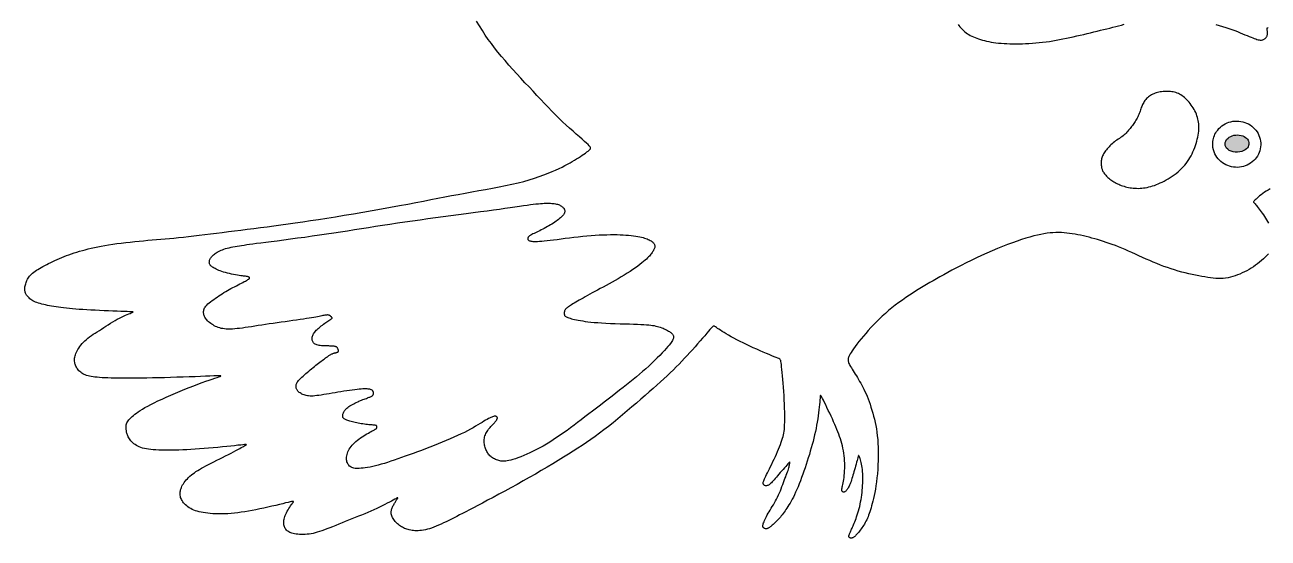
# Model space of a CAD drawing. Header units: millimetres. Extents: x 139 to 289, y 77 to 272.
# Drawn here: x 186.5 to 238.2, y 154.7 to 176.1 of the extents above; entities that cross this region are included whole.
import ezdxf

# ---------------------------------------------------------------- set-up
doc = ezdxf.new("R2010")
doc.units = ezdxf.units.MM
doc.layers.add('GREEN', color=96, linetype='Continuous')

msp = doc.modelspace()

# ---------------------------------------------------------------- hatches: boundary and pattern name
at = {"layer": 'GREEN'}
h = msp.add_hatch(color=256, dxfattribs=at)
edge = h.paths.add_edge_path()
edge.add_spline(control_points=[(236.41, 171.132), (236.413, 171.058), (236.449, 170.982), (236.6, 170.853), (236.714, 170.805), (236.963, 170.784), (237.094, 170.81), (237.274, 170.908), (237.335, 170.967), (237.403, 171.085), (237.414, 171.147), (237.394, 171.264), (237.363, 171.323), (237.251, 171.429), (237.171, 171.473), (236.984, 171.518), (236.879, 171.521), (236.687, 171.48), (236.599, 171.436), (236.445, 171.308), (236.406, 171.215), (236.41, 171.132)], knot_values=[0, 0, 0, 0, 0.705328, 0.705328, 1.410657, 1.410657, 2.115985, 2.115985, 2.676952, 2.676952, 3.237919, 3.237919, 3.798885, 3.798885, 4.359852, 4.359852, 4.920818, 4.920818, 5.481785, 5.481785, 6.283185, 6.283185, 6.283185, 6.283185], degree=3, periodic=0)

# ---------------------------------------------------------------- linework, layer by layer
for points in [[(238.216, 166.576), (238.152, 166.506), (238.083, 166.435), (238.01, 166.362), (237.932, 166.291), (237.851, 166.223), (237.768, 166.157), (237.681, 166.094), (237.593, 166.033), (237.502, 165.976), (237.409, 165.921), (237.315, 165.869), (237.22, 165.82), (237.124, 165.774), (237.027, 165.73), (236.929, 165.691), (236.831, 165.655), (236.732, 165.624), (236.633, 165.597), (236.534, 165.576), (236.434, 165.56), (236.335, 165.55), (236.234, 165.545), (236.132, 165.546), (236.028, 165.551), (235.921, 165.561), (235.81, 165.574), (235.695, 165.59), (235.575, 165.609), (235.448, 165.63), (235.317, 165.654), (235.181, 165.68), (235.041, 165.709), (234.898, 165.741), (234.753, 165.776), (234.607, 165.814), (234.46, 165.854), (234.312, 165.898), (234.165, 165.945), (234.018, 165.995), (233.87, 166.048), (233.722, 166.104), (233.574, 166.162), (233.425, 166.223), (233.276, 166.286), (233.127, 166.352), (232.978, 166.419), (232.829, 166.486), (232.681, 166.554), (232.535, 166.62), (232.391, 166.685), (232.25, 166.748), (232.112, 166.807), (231.978, 166.862), (231.846, 166.913), (231.718, 166.961), (231.592, 167.006), (231.468, 167.047), (231.346, 167.087), (231.225, 167.124), (231.105, 167.16), (230.986, 167.194), (230.867, 167.227), (230.749, 167.258), (230.631, 167.288), (230.514, 167.315), (230.397, 167.341), (230.282, 167.365), (230.167, 167.386), (230.053, 167.405), (229.94, 167.421), (229.827, 167.435), (229.714, 167.445), (229.599, 167.452), (229.484, 167.456), (229.368, 167.455), (229.249, 167.45), (229.128, 167.44), (229.003, 167.425), (228.874, 167.406), (228.74, 167.38), (228.599, 167.349), (228.45, 167.312), (228.292, 167.269), (228.124, 167.219), (227.946, 167.162), (227.758, 167.099), (227.561, 167.029), (227.357, 166.954), (227.148, 166.873), (226.934, 166.787), (226.717, 166.696), (226.499, 166.601), (226.279, 166.501), (226.061, 166.399), (225.846, 166.295), (225.635, 166.19), (225.43, 166.086), (225.233, 165.984), (225.045, 165.885), (224.868, 165.79), (224.703, 165.701), (224.547, 165.616), (224.4, 165.534), (224.26, 165.454), (224.123, 165.374), (223.987, 165.294), (223.852, 165.212), (223.714, 165.128), (223.572, 165.039), (223.426, 164.947), (223.278, 164.851), (223.129, 164.751), (222.98, 164.648), (222.833, 164.542), (222.687, 164.434), (222.545, 164.323), (222.407, 164.209), (222.274, 164.094), (222.145, 163.977), (222.021, 163.859), (221.9, 163.74), (221.784, 163.62), (221.671, 163.5), (221.563, 163.38), (221.458, 163.261), (221.357, 163.143), (221.262, 163.029), (221.173, 162.918), (221.091, 162.813), (221.016, 162.715), (220.95, 162.624), (220.893, 162.543), (220.846, 162.471), (220.808, 162.409), (220.778, 162.355), (220.756, 162.307), (220.74, 162.266), (220.729, 162.229), (220.723, 162.195), (220.721, 162.164), (220.722, 162.134), (220.726, 162.104), (220.734, 162.074), (220.745, 162.042), (220.759, 162.008), (220.778, 161.97), (220.801, 161.928), (220.828, 161.881), (220.86, 161.829), (220.895, 161.771), (220.934, 161.708), (220.976, 161.641), (221.02, 161.571), (221.065, 161.498), (221.111, 161.423), (221.157, 161.346), (221.203, 161.268), (221.248, 161.189), (221.293, 161.108), (221.337, 161.023), (221.381, 160.936), (221.425, 160.845), (221.468, 160.75), (221.511, 160.649), (221.553, 160.543), (221.594, 160.433), (221.635, 160.317), (221.674, 160.198), (221.712, 160.075), (221.748, 159.95), (221.783, 159.822), (221.815, 159.692), (221.845, 159.56), (221.873, 159.426), (221.898, 159.289), (221.919, 159.148), (221.938, 159.002), (221.953, 158.85), (221.965, 158.69), (221.972, 158.523), (221.976, 158.348), (221.975, 158.167), (221.971, 157.982), (221.964, 157.795), (221.953, 157.61), (221.939, 157.428), (221.923, 157.252), (221.903, 157.085), (221.882, 156.929), (221.859, 156.782), (221.834, 156.646), (221.808, 156.519), (221.782, 156.401), (221.755, 156.291), (221.728, 156.189), (221.702, 156.093), (221.677, 156.005), (221.652, 155.921), (221.627, 155.843), (221.603, 155.77), (221.578, 155.701), (221.552, 155.634), (221.524, 155.571), (221.496, 155.509), (221.466, 155.449), (221.434, 155.391), (221.401, 155.334), (221.367, 155.279), (221.333, 155.226), (221.298, 155.176), (221.264, 155.128), (221.231, 155.082), (221.198, 155.039), (221.166, 154.999), (221.136, 154.962), (221.106, 154.928), (221.078, 154.897), (221.05, 154.869), (221.024, 154.844), (221, 154.822), (220.977, 154.803), (220.955, 154.788), (220.934, 154.775), (220.914, 154.765), (220.896, 154.757), (220.879, 154.752), (220.863, 154.749), (220.848, 154.748), (220.833, 154.749), (220.82, 154.752), (220.808, 154.756), (220.797, 154.761), (220.787, 154.767), (220.778, 154.773), (220.77, 154.78), (220.764, 154.788), (220.759, 154.795), (220.756, 154.803), (220.754, 154.811), (220.753, 154.82), (220.754, 154.83), (220.756, 154.842), (220.759, 154.856), (220.764, 154.871), (220.77, 154.889), (220.778, 154.909), (220.787, 154.931), (220.797, 154.956), (220.809, 154.984), (220.822, 155.014), (220.837, 155.047), (220.852, 155.082), (220.87, 155.12), (220.888, 155.162), (220.908, 155.206), (220.929, 155.255), (220.951, 155.307), (220.975, 155.363), (220.999, 155.424), (221.024, 155.49), (221.051, 155.56), (221.077, 155.635), (221.104, 155.715), (221.131, 155.798), (221.156, 155.884), (221.181, 155.973), (221.204, 156.064), (221.226, 156.157), (221.245, 156.252), (221.262, 156.348), (221.277, 156.444), (221.29, 156.542), (221.301, 156.64), (221.31, 156.739), (221.318, 156.838), (221.324, 156.938), (221.329, 157.037), (221.332, 157.136), (221.334, 157.233), (221.333, 157.329), (221.331, 157.422), (221.326, 157.512), (221.319, 157.598), (221.309, 157.679), (221.297, 157.756), (221.283, 157.827), (221.267, 157.893), (221.25, 157.952), (221.234, 158.006), (221.218, 158.053), (221.204, 158.093), (221.191, 158.126), (221.182, 158.152), (221.174, 158.169), (221.167, 158.179), (221.161, 158.179), (221.155, 158.17), (221.148, 158.151), (221.139, 158.122), (221.128, 158.082), (221.113, 158.03), (221.096, 157.969), (221.077, 157.9), (221.056, 157.826), (221.034, 157.747), (221.011, 157.667), (220.988, 157.586), (220.965, 157.507), (220.944, 157.432), (220.923, 157.36), (220.902, 157.292), (220.883, 157.227), (220.863, 157.166), (220.843, 157.108), (220.823, 157.053), (220.803, 157.002), (220.783, 156.954), (220.762, 156.909), (220.741, 156.868), (220.72, 156.83), (220.7, 156.796), (220.68, 156.766), (220.66, 156.739), (220.641, 156.717), (220.623, 156.699), (220.606, 156.684), (220.59, 156.674), (220.574, 156.666), (220.56, 156.661), (220.545, 156.66), (220.532, 156.66), (220.519, 156.663), (220.506, 156.668), (220.494, 156.675), (220.484, 156.685), (220.475, 156.698), (220.468, 156.715), (220.464, 156.737), (220.463, 156.763), (220.464, 156.795), (220.47, 156.833), (220.478, 156.877), (220.489, 156.928), (220.501, 156.984), (220.515, 157.046), (220.528, 157.115), (220.541, 157.19), (220.553, 157.272), (220.563, 157.359), (220.571, 157.453), (220.577, 157.55), (220.581, 157.651), (220.582, 157.755), (220.58, 157.861), (220.575, 157.966), (220.568, 158.072), (220.557, 158.176), (220.543, 158.279), (220.526, 158.381), (220.506, 158.482), (220.484, 158.582), (220.458, 158.681), (220.431, 158.779), (220.401, 158.877), (220.368, 158.974), (220.333, 159.072), (220.296, 159.171), (220.256, 159.271), (220.213, 159.373), (220.167, 159.479), (220.118, 159.588), (220.067, 159.702), (220.012, 159.82), (219.955, 159.94), (219.898, 160.06), (219.843, 160.177), (219.789, 160.287), (219.74, 160.389), (219.696, 160.48), (219.659, 160.556), (219.63, 160.616), (219.608, 160.658), (219.591, 160.684), (219.58, 160.693), (219.572, 160.686), (219.566, 160.662), (219.561, 160.622), (219.556, 160.566), (219.55, 160.494), (219.542, 160.407), (219.533, 160.309), (219.521, 160.2), (219.509, 160.083), (219.494, 159.96), (219.477, 159.832), (219.458, 159.702), (219.436, 159.571), (219.413, 159.439), (219.387, 159.307), (219.359, 159.175), (219.329, 159.041), (219.297, 158.907), (219.263, 158.772), (219.227, 158.636), (219.189, 158.5), (219.15, 158.362), (219.109, 158.225), (219.066, 158.087), (219.022, 157.949), (218.977, 157.811), (218.93, 157.673), (218.883, 157.537), (218.835, 157.401), (218.786, 157.267), (218.736, 157.136), (218.687, 157.008), (218.637, 156.885), (218.587, 156.767), (218.538, 156.655), (218.49, 156.55), (218.443, 156.453), (218.396, 156.362), (218.351, 156.279), (218.306, 156.201), (218.262, 156.128), (218.219, 156.061), (218.177, 155.997), (218.137, 155.936), (218.096, 155.879), (218.057, 155.824), (218.018, 155.771), (217.98, 155.721), (217.942, 155.673), (217.904, 155.626), (217.866, 155.582), (217.827, 155.539), (217.788, 155.497), (217.749, 155.457), (217.711, 155.419), (217.672, 155.382), (217.635, 155.348), (217.599, 155.316), (217.565, 155.286), (217.532, 155.259), (217.502, 155.234), (217.474, 155.213), (217.448, 155.194), (217.423, 155.178), (217.4, 155.165), (217.378, 155.154), (217.356, 155.146), (217.336, 155.141), (217.316, 155.139), (217.297, 155.139), (217.278, 155.141), (217.26, 155.146), (217.244, 155.152), (217.229, 155.16), (217.215, 155.17), (217.203, 155.18), (217.193, 155.192), (217.185, 155.205), (217.18, 155.22), (217.176, 155.238), (217.176, 155.259), (217.178, 155.284), (217.184, 155.313), (217.194, 155.347), (217.206, 155.387), (217.223, 155.431), (217.243, 155.48), (217.267, 155.534), (217.294, 155.591), (217.324, 155.651), (217.358, 155.714), (217.395, 155.779), (217.435, 155.846), (217.478, 155.916), (217.522, 155.987), (217.568, 156.06), (217.614, 156.135), (217.66, 156.212), (217.705, 156.292), (217.749, 156.373), (217.79, 156.457), (217.829, 156.543), (217.866, 156.63), (217.902, 156.717), (217.936, 156.804), (217.97, 156.891), (218.002, 156.977), (218.033, 157.061), (218.064, 157.142), (218.095, 157.221), (218.124, 157.297), (218.151, 157.37), (218.177, 157.439), (218.201, 157.504), (218.222, 157.564), (218.24, 157.62), (218.255, 157.671), (218.267, 157.717), (218.276, 157.758), (218.284, 157.794), (218.289, 157.826), (218.294, 157.854), (218.296, 157.876), (218.299, 157.895), (218.3, 157.909), (218.3, 157.919), (218.297, 157.923), (218.291, 157.92), (218.28, 157.911), (218.264, 157.893), (218.241, 157.867), (218.21, 157.831), (218.171, 157.786), (218.125, 157.732), (218.073, 157.673), (218.017, 157.608), (217.959, 157.541), (217.901, 157.472), (217.843, 157.405), (217.788, 157.34), (217.736, 157.28), (217.689, 157.224), (217.645, 157.174), (217.604, 157.127), (217.565, 157.086), (217.529, 157.05), (217.496, 157.018), (217.464, 156.992), (217.433, 156.97), (217.404, 156.954), (217.376, 156.941), (217.35, 156.933), (217.326, 156.928), (217.303, 156.927), (217.282, 156.929), (217.262, 156.933), (217.245, 156.94), (217.229, 156.949), (217.216, 156.96), (217.205, 156.973), (217.197, 156.989), (217.191, 157.007), (217.188, 157.028), (217.189, 157.051), (217.192, 157.076), (217.199, 157.104), (217.21, 157.137), (217.224, 157.174), (217.243, 157.217), (217.266, 157.267), (217.294, 157.324), (217.326, 157.389), (217.364, 157.464), (217.405, 157.546), (217.45, 157.635), (217.497, 157.73), (217.546, 157.829), (217.596, 157.931), (217.646, 158.036), (217.694, 158.141), (217.741, 158.245), (217.786, 158.349), (217.829, 158.45), (217.868, 158.549), (217.905, 158.644), (217.938, 158.735), (217.968, 158.821), (217.994, 158.901), (218.016, 158.976), (218.034, 159.047), (218.049, 159.118), (218.06, 159.191), (218.069, 159.269), (218.076, 159.355), (218.08, 159.453), (218.082, 159.564), (218.084, 159.692), (218.083, 159.834), (218.082, 159.988), (218.078, 160.152), (218.073, 160.323), (218.067, 160.498), (218.058, 160.674), (218.048, 160.85), (218.036, 161.023), (218.023, 161.191), (218.009, 161.351), (217.995, 161.502), (217.981, 161.64), (217.967, 161.765), (217.955, 161.874), (217.945, 161.965), (217.936, 162.036), (217.928, 162.091), (217.916, 162.132), (217.9, 162.164), (217.875, 162.189), (217.84, 162.211), (217.792, 162.233), (217.729, 162.259), (217.648, 162.292), (217.552, 162.332), (217.443, 162.378), (217.322, 162.428), (217.193, 162.483), (217.058, 162.542), (216.918, 162.603), (216.776, 162.667), (216.635, 162.732), (216.495, 162.798), (216.358, 162.864), (216.224, 162.93), (216.096, 162.995), (215.973, 163.06), (215.857, 163.122), (215.75, 163.182), (215.651, 163.24), (215.562, 163.294), (215.481, 163.345), (215.409, 163.392), (215.347, 163.434), (215.292, 163.472), (215.247, 163.504), (215.209, 163.531), (215.18, 163.552), (215.156, 163.565), (215.135, 163.57), (215.114, 163.565), (215.09, 163.549), (215.06, 163.521), (215.022, 163.479), (214.974, 163.423), (214.912, 163.351), (214.838, 163.265), (214.754, 163.167), (214.661, 163.06), (214.562, 162.946), (214.458, 162.827), (214.35, 162.705), (214.242, 162.583), (214.133, 162.463), (214.024, 162.343), (213.915, 162.225), (213.803, 162.107), (213.689, 161.988), (213.571, 161.869), (213.45, 161.748), (213.323, 161.626), (213.192, 161.502), (213.054, 161.374), (212.911, 161.244), (212.761, 161.109), (212.605, 160.971), (212.442, 160.828), (212.272, 160.68), (212.096, 160.526), (211.912, 160.367), (211.722, 160.204), (211.528, 160.039), (211.332, 159.873), (211.136, 159.709), (210.94, 159.548), (210.747, 159.393), (210.558, 159.245), (210.375, 159.106), (210.195, 158.974), (210.018, 158.848), (209.84, 158.725), (209.66, 158.605), (209.475, 158.485), (209.284, 158.364), (209.085, 158.239), (208.875, 158.109), (208.656, 157.976), (208.429, 157.838), (208.193, 157.698), (207.952, 157.556), (207.705, 157.412), (207.454, 157.268), (207.199, 157.124), (206.942, 156.981), (206.686, 156.841), (206.433, 156.703), (206.185, 156.57), (205.946, 156.442), (205.718, 156.321), (205.504, 156.208), (205.306, 156.104), (205.126, 156.009), (204.963, 155.924), (204.815, 155.846), (204.679, 155.776), (204.553, 155.71), (204.435, 155.649), (204.321, 155.592), (204.211, 155.536), (204.102, 155.481), (203.994, 155.428), (203.887, 155.377), (203.782, 155.328), (203.68, 155.283), (203.58, 155.24), (203.482, 155.202), (203.389, 155.168), (203.298, 155.139), (203.212, 155.115), (203.128, 155.096), (203.048, 155.08), (202.972, 155.069), (202.898, 155.061), (202.828, 155.057), (202.76, 155.055), (202.695, 155.057), (202.633, 155.061), (202.573, 155.067), (202.516, 155.076), (202.46, 155.087), (202.408, 155.101), (202.357, 155.116), (202.308, 155.134), (202.261, 155.153), (202.216, 155.174), (202.172, 155.197), (202.13, 155.222), (202.089, 155.249), (202.05, 155.277), (202.011, 155.308), (201.974, 155.34), (201.938, 155.374), (201.903, 155.41), (201.87, 155.446), (201.838, 155.484), (201.81, 155.523), (201.784, 155.562), (201.762, 155.601), (201.743, 155.639), (201.729, 155.678), (201.718, 155.716), (201.711, 155.753), (201.708, 155.79), (201.707, 155.827), (201.71, 155.863), (201.716, 155.899), (201.724, 155.934), (201.734, 155.969), (201.746, 156.003), (201.76, 156.037), (201.776, 156.07), (201.792, 156.103), (201.81, 156.136), (201.828, 156.168), (201.846, 156.199), (201.865, 156.23), (201.883, 156.26), (201.9, 156.289), (201.917, 156.316), (201.932, 156.341), (201.947, 156.364), (201.959, 156.384), (201.969, 156.4), (201.977, 156.413), (201.981, 156.422), (201.98, 156.426), (201.973, 156.425), (201.958, 156.418), (201.933, 156.406), (201.898, 156.387), (201.851, 156.361), (201.791, 156.328), (201.719, 156.289), (201.637, 156.244), (201.544, 156.195), (201.444, 156.143), (201.336, 156.089), (201.223, 156.034), (201.105, 155.978), (200.983, 155.923), (200.859, 155.869), (200.732, 155.816), (200.603, 155.762), (200.472, 155.709), (200.339, 155.655), (200.204, 155.601), (200.068, 155.546), (199.932, 155.491), (199.795, 155.435), (199.66, 155.379), (199.526, 155.325), (199.396, 155.272), (199.269, 155.221), (199.148, 155.173), (199.032, 155.129), (198.923, 155.089), (198.82, 155.052), (198.723, 155.02), (198.629, 154.992), (198.54, 154.968), (198.453, 154.947), (198.369, 154.931), (198.286, 154.918), (198.203, 154.909), (198.122, 154.903), (198.042, 154.9), (197.964, 154.901), (197.889, 154.904), (197.817, 154.91), (197.75, 154.918), (197.686, 154.928), (197.628, 154.94), (197.575, 154.954), (197.526, 154.97), (197.481, 154.988), (197.441, 155.008), (197.405, 155.031), (197.372, 155.057), (197.343, 155.085), (197.317, 155.116), (197.294, 155.149), (197.275, 155.185), (197.259, 155.223), (197.246, 155.263), (197.237, 155.305), (197.232, 155.349), (197.23, 155.394), (197.232, 155.441), (197.237, 155.489), (197.246, 155.538), (197.259, 155.589), (197.276, 155.641), (197.296, 155.695), (197.32, 155.75), (197.348, 155.806), (197.379, 155.864), (197.412, 155.922), (197.447, 155.979), (197.483, 156.033), (197.517, 156.085), (197.549, 156.132), (197.578, 156.174), (197.603, 156.209), (197.622, 156.236), (197.633, 156.256), (197.635, 156.269), (197.624, 156.275), (197.599, 156.274), (197.557, 156.266), (197.497, 156.253), (197.416, 156.233), (197.313, 156.209), (197.191, 156.18), (197.052, 156.147), (196.901, 156.111), (196.74, 156.074), (196.574, 156.037), (196.405, 155.999), (196.238, 155.963), (196.074, 155.93), (195.915, 155.898), (195.76, 155.87), (195.609, 155.844), (195.462, 155.821), (195.318, 155.801), (195.177, 155.785), (195.039, 155.772), (194.904, 155.763), (194.773, 155.757), (194.645, 155.754), (194.52, 155.755), (194.401, 155.758), (194.286, 155.764), (194.176, 155.772), (194.072, 155.782), (193.973, 155.794), (193.881, 155.808), (193.793, 155.824), (193.711, 155.843), (193.633, 155.864), (193.559, 155.887), (193.49, 155.914), (193.423, 155.944), (193.361, 155.977), (193.301, 156.012), (193.246, 156.05), (193.194, 156.09), (193.146, 156.132), (193.103, 156.175), (193.064, 156.219), (193.031, 156.263), (193.002, 156.307), (192.978, 156.351), (192.958, 156.396), (192.943, 156.44), (192.932, 156.485), (192.926, 156.53), (192.922, 156.576), (192.922, 156.621), (192.926, 156.668), (192.933, 156.714), (192.943, 156.762), (192.957, 156.81), (192.976, 156.858), (192.998, 156.908), (193.024, 156.958), (193.055, 157.009), (193.09, 157.061), (193.13, 157.114), (193.174, 157.166), (193.222, 157.219), (193.274, 157.271), (193.329, 157.323), (193.387, 157.373), (193.448, 157.421), (193.512, 157.469), (193.58, 157.514), (193.651, 157.56), (193.728, 157.606), (193.81, 157.652), (193.898, 157.7), (193.993, 157.751), (194.096, 157.804), (194.207, 157.861), (194.324, 157.921), (194.445, 157.983), (194.568, 158.045), (194.691, 158.107), (194.812, 158.169), (194.929, 158.229), (195.039, 158.286), (195.142, 158.339), (195.236, 158.388), (195.322, 158.434), (195.399, 158.475), (195.467, 158.512), (195.527, 158.544), (195.577, 158.572), (195.619, 158.595), (195.651, 158.613), (195.671, 158.626), (195.679, 158.634), (195.67, 158.638), (195.645, 158.639), (195.599, 158.636), (195.533, 158.629), (195.442, 158.619), (195.327, 158.607), (195.189, 158.592), (195.033, 158.576), (194.862, 158.559), (194.681, 158.54), (194.492, 158.522), (194.299, 158.504), (194.106, 158.487), (193.916, 158.471), (193.731, 158.456), (193.549, 158.444), (193.372, 158.432), (193.2, 158.422), (193.034, 158.414), (192.872, 158.408), (192.716, 158.403), (192.566, 158.401), (192.423, 158.4), (192.285, 158.401), (192.154, 158.403), (192.03, 158.408), (191.913, 158.414), (191.803, 158.423), (191.7, 158.433), (191.604, 158.445), (191.515, 158.459), (191.432, 158.475), (191.356, 158.494), (191.285, 158.516), (191.219, 158.54), (191.158, 158.568), (191.1, 158.6), (191.047, 158.635), (190.997, 158.672), (190.951, 158.713), (190.909, 158.754), (190.871, 158.797), (190.837, 158.84), (190.807, 158.882), (190.781, 158.924), (190.759, 158.963), (190.741, 159.001), (190.726, 159.038), (190.714, 159.075), (190.704, 159.11), (190.695, 159.146), (190.689, 159.182), (190.683, 159.218), (190.678, 159.256), (190.674, 159.294), (190.671, 159.333), (190.671, 159.372), (190.674, 159.413), (190.681, 159.454), (190.692, 159.495), (190.707, 159.537), (190.729, 159.58), (190.755, 159.623), (190.788, 159.667), (190.826, 159.712), (190.87, 159.757), (190.919, 159.804), (190.975, 159.852), (191.037, 159.901), (191.104, 159.951), (191.179, 160.003), (191.262, 160.058), (191.355, 160.115), (191.458, 160.175), (191.572, 160.238), (191.7, 160.305), (191.842, 160.377), (191.998, 160.453), (192.167, 160.532), (192.346, 160.613), (192.533, 160.696), (192.724, 160.779), (192.917, 160.86), (193.11, 160.939), (193.301, 161.015), (193.485, 161.086), (193.663, 161.153), (193.831, 161.214), (193.988, 161.27), (194.131, 161.32), (194.26, 161.364), (194.372, 161.401), (194.465, 161.432), (194.537, 161.457), (194.587, 161.475), (194.612, 161.487), (194.612, 161.495), (194.584, 161.498), (194.527, 161.499), (194.438, 161.496), (194.317, 161.491), (194.163, 161.485), (193.978, 161.478), (193.77, 161.47), (193.541, 161.461), (193.297, 161.452), (193.043, 161.444), (192.784, 161.435), (192.525, 161.427), (192.269, 161.42), (192.02, 161.415), (191.776, 161.409), (191.541, 161.405), (191.315, 161.402), (191.098, 161.4), (190.892, 161.398), (190.698, 161.398), (190.516, 161.398), (190.347, 161.4), (190.19, 161.402), (190.044, 161.405), (189.909, 161.409), (189.784, 161.415), (189.669, 161.42), (189.563, 161.427), (189.466, 161.435), (189.377, 161.444), (189.295, 161.455), (189.221, 161.467), (189.152, 161.481), (189.088, 161.496), (189.029, 161.515), (188.974, 161.535), (188.922, 161.559), (188.873, 161.585), (188.828, 161.613), (188.786, 161.643), (188.747, 161.676), (188.711, 161.709), (188.679, 161.745), (188.65, 161.781), (188.624, 161.818), (188.601, 161.856), (188.581, 161.895), (188.564, 161.935), (188.551, 161.975), (188.54, 162.016), (188.532, 162.058), (188.527, 162.1), (188.525, 162.143), (188.525, 162.186), (188.529, 162.23), (188.537, 162.276), (188.548, 162.323), (188.563, 162.373), (188.582, 162.424), (188.605, 162.478), (188.633, 162.534), (188.666, 162.593), (188.703, 162.653), (188.745, 162.714), (188.791, 162.775), (188.841, 162.836), (188.895, 162.896), (188.954, 162.954), (189.017, 163.01), (189.084, 163.064), (189.154, 163.118), (189.229, 163.17), (189.306, 163.223), (189.387, 163.276), (189.471, 163.33), (189.558, 163.386), (189.648, 163.444), (189.74, 163.504), (189.833, 163.564), (189.928, 163.624), (190.023, 163.683), (190.118, 163.741), (190.212, 163.796), (190.305, 163.848), (190.396, 163.895), (190.484, 163.939), (190.568, 163.978), (190.647, 164.013), (190.719, 164.044), (190.785, 164.071), (190.842, 164.094), (190.889, 164.113), (190.926, 164.127), (190.95, 164.138), (190.96, 164.147), (190.952, 164.153), (190.927, 164.157), (190.88, 164.16), (190.811, 164.163), (190.717, 164.167), (190.598, 164.171), (190.456, 164.176), (190.296, 164.182), (190.123, 164.188), (189.94, 164.195), (189.753, 164.203), (189.565, 164.212), (189.381, 164.221), (189.205, 164.23), (189.037, 164.24), (188.876, 164.25), (188.724, 164.261), (188.579, 164.272), (188.441, 164.284), (188.311, 164.296), (188.188, 164.309), (188.072, 164.322), (187.962, 164.336), (187.857, 164.35), (187.758, 164.364), (187.664, 164.379), (187.573, 164.395), (187.486, 164.411), (187.402, 164.427), (187.32, 164.444), (187.241, 164.461), (187.165, 164.479), (187.093, 164.499), (187.024, 164.519), (186.959, 164.541), (186.898, 164.564), (186.842, 164.589), (186.791, 164.616), (186.745, 164.644), (186.703, 164.673), (186.666, 164.703), (186.632, 164.734), (186.603, 164.764), (186.576, 164.795), (186.552, 164.825), (186.532, 164.854), (186.514, 164.882), (186.498, 164.911), (186.486, 164.94), (186.475, 164.97), (186.468, 165.001), (186.462, 165.034), (186.459, 165.07), (186.458, 165.108), (186.46, 165.149), (186.464, 165.191), (186.471, 165.235), (186.48, 165.28), (186.492, 165.326), (186.506, 165.372), (186.523, 165.419), (186.543, 165.464), (186.566, 165.51), (186.592, 165.554), (186.621, 165.598), (186.654, 165.642), (186.692, 165.684), (186.733, 165.726), (186.778, 165.767), (186.829, 165.807), (186.883, 165.847), (186.942, 165.885), (187.004, 165.924), (187.071, 165.963), (187.14, 166.002), (187.213, 166.041), (187.289, 166.081), (187.368, 166.122), (187.449, 166.164), (187.533, 166.206), (187.62, 166.248), (187.709, 166.291), (187.801, 166.333), (187.895, 166.374), (187.991, 166.415), (188.09, 166.455), (188.191, 166.494), (188.295, 166.532), (188.401, 166.57), (188.51, 166.606), (188.621, 166.642), (188.734, 166.676), (188.851, 166.71), (188.97, 166.742), (189.093, 166.774), (189.22, 166.805), (189.353, 166.835), (189.49, 166.864), (189.635, 166.892), (189.787, 166.919), (189.946, 166.945), (190.114, 166.971), (190.289, 166.995), (190.47, 167.018), (190.655, 167.04), (190.842, 167.061), (191.029, 167.081), (191.216, 167.1), (191.4, 167.117), (191.58, 167.133), (191.758, 167.148), (191.935, 167.163), (192.113, 167.177), (192.292, 167.192), (192.475, 167.208), (192.664, 167.226), (192.859, 167.245), (193.062, 167.266), (193.272, 167.29), (193.491, 167.315), (193.716, 167.342), (193.947, 167.37), (194.185, 167.399), (194.428, 167.43), (194.676, 167.461), (194.929, 167.492), (195.186, 167.524), (195.448, 167.557), (195.715, 167.591), (195.986, 167.625), (196.262, 167.661), (196.542, 167.698), (196.827, 167.736), (197.117, 167.775), (197.412, 167.816), (197.715, 167.859), (198.027, 167.904), (198.347, 167.952), (198.679, 168.003), (199.023, 168.057), (199.381, 168.114), (199.752, 168.174), (200.134, 168.238), (200.522, 168.304), (200.911, 168.371), (201.298, 168.439), (201.679, 168.506), (202.048, 168.574), (202.401, 168.639), (202.736, 168.702), (203.055, 168.763), (203.359, 168.823), (203.653, 168.88), (203.938, 168.936), (204.219, 168.99), (204.498, 169.043), (204.778, 169.096), (205.062, 169.147), (205.347, 169.197), (205.633, 169.248), (205.916, 169.3), (206.195, 169.353), (206.467, 169.407), (206.731, 169.463), (206.984, 169.523), (207.224, 169.585), (207.452, 169.65), (207.666, 169.716), (207.868, 169.784), (208.058, 169.852), (208.234, 169.92), (208.399, 169.987), (208.55, 170.053), (208.69, 170.116), (208.818, 170.177), (208.936, 170.237), (209.046, 170.295), (209.148, 170.351), (209.243, 170.406), (209.333, 170.461), (209.42, 170.514), (209.503, 170.567), (209.582, 170.619), (209.658, 170.67), (209.728, 170.718), (209.792, 170.763), (209.849, 170.806), (209.899, 170.844), (209.94, 170.878), (209.972, 170.907), (209.994, 170.933), (210.004, 170.96), (210.001, 170.988), (209.984, 171.021), (209.952, 171.061), (209.903, 171.111), (209.837, 171.172), (209.753, 171.247), (209.652, 171.335), (209.537, 171.435), (209.41, 171.545), (209.274, 171.665), (209.131, 171.792), (208.984, 171.926), (208.835, 172.066), (208.686, 172.209), (208.537, 172.357), (208.387, 172.509), (208.236, 172.666), (208.083, 172.826), (207.928, 172.99), (207.769, 173.159), (207.608, 173.332), (207.442, 173.508), (207.274, 173.688), (207.104, 173.87), (206.935, 174.054), (206.768, 174.238), (206.604, 174.421), (206.445, 174.603), (206.292, 174.783), (206.147, 174.96), (206.008, 175.136), (205.875, 175.311), (205.747, 175.489), (205.623, 175.67), (205.501, 175.856), (205.381, 176.049), (205.261, 176.25)], [(225.303, 176.111), (225.337, 176.061), (225.372, 176.013), (225.41, 175.967), (225.45, 175.923), (225.492, 175.88), (225.537, 175.839), (225.585, 175.8), (225.637, 175.762), (225.691, 175.725), (225.749, 175.69), (225.809, 175.656), (225.873, 175.624), (225.94, 175.593), (226.009, 175.563), (226.081, 175.535), (226.156, 175.508), (226.234, 175.482), (226.316, 175.458), (226.4, 175.436), (226.488, 175.415), (226.579, 175.396), (226.675, 175.379), (226.774, 175.363), (226.877, 175.349), (226.985, 175.337), (227.096, 175.327), (227.211, 175.319), (227.33, 175.312), (227.452, 175.308), (227.578, 175.305), (227.707, 175.304), (227.839, 175.305), (227.974, 175.308), (228.112, 175.313), (228.251, 175.319), (228.391, 175.328), (228.533, 175.339), (228.675, 175.352), (228.817, 175.368), (228.959, 175.386), (229.1, 175.405), (229.241, 175.427), (229.382, 175.451), (229.524, 175.477), (229.666, 175.505), (229.808, 175.534), (229.951, 175.564), (230.095, 175.596), (230.24, 175.629), (230.384, 175.663), (230.529, 175.697), (230.672, 175.732), (230.813, 175.766), (230.953, 175.801), (231.091, 175.834), (231.226, 175.867), (231.358, 175.899), (231.488, 175.93), (231.615, 175.961), (231.739, 175.992), (231.861, 176.023), (231.981, 176.053), (232.098, 176.085), (232.213, 176.116)], [(236.026, 176.11), (236.167, 176.07), (236.304, 176.029), (236.438, 175.986), (236.567, 175.943), (236.692, 175.898), (236.812, 175.853), (236.928, 175.809), (237.038, 175.765), (237.142, 175.722), (237.24, 175.682), (237.332, 175.644), (237.416, 175.609), (237.494, 175.578), (237.564, 175.55), (237.628, 175.526), (237.687, 175.506), (237.739, 175.489), (237.787, 175.476), (237.83, 175.467), (237.868, 175.462), (237.903, 175.46), (237.935, 175.461), (237.964, 175.466), (237.99, 175.473), (238.014, 175.482), (238.035, 175.493), (238.056, 175.506), (238.075, 175.52), (238.092, 175.536), (238.109, 175.552), (238.125, 175.57), (238.138, 175.59), (238.15, 175.612), (238.16, 175.636), (238.168, 175.663), (238.173, 175.692), (238.175, 175.725), (238.175, 175.76), (238.174, 175.795), (238.172, 175.83), (238.169, 175.864), (238.166, 175.895), (238.164, 175.921), (238.163, 175.943), (238.164, 175.958), (238.168, 175.967), (238.176, 175.97), (238.19, 175.967), (238.21, 175.958)], [(238.285, 169.268), (238.203, 169.224), (238.124, 169.178), (238.048, 169.129), (237.977, 169.078), (237.911, 169.027), (237.849, 168.978), (237.794, 168.93), (237.744, 168.886), (237.702, 168.847), (237.667, 168.815), (237.639, 168.788), (237.619, 168.768), (237.607, 168.752), (237.601, 168.738), (237.601, 168.725), (237.608, 168.71), (237.62, 168.693), (237.637, 168.672), (237.66, 168.645), (237.687, 168.613), (237.719, 168.575), (237.753, 168.532), (237.791, 168.485), (237.832, 168.433), (237.874, 168.378), (237.917, 168.319), (237.962, 168.256), (238.007, 168.192), (238.051, 168.125), (238.095, 168.057), (238.137, 167.988), (238.176, 167.919), (238.213, 167.851)]]:
    msp.add_lwpolyline(points, dxfattribs=at)
for points in [[(231.538, 169.742), (231.574, 169.711), (231.612, 169.681), (231.652, 169.651), (231.695, 169.621), (231.739, 169.593), (231.785, 169.565), (231.832, 169.538), (231.881, 169.512), (231.932, 169.486), (231.984, 169.462), (232.037, 169.439), (232.092, 169.417), (232.148, 169.397), (232.207, 169.378), (232.267, 169.36), (232.328, 169.345), (232.392, 169.331), (232.457, 169.319), (232.524, 169.309), (232.592, 169.302), (232.661, 169.297), (232.731, 169.294), (232.802, 169.293), (232.873, 169.296), (232.946, 169.301), (233.018, 169.309), (233.092, 169.319), (233.166, 169.333), (233.241, 169.35), (233.317, 169.37), (233.394, 169.392), (233.473, 169.418), (233.552, 169.448), (233.633, 169.48), (233.715, 169.516), (233.798, 169.555), (233.881, 169.597), (233.964, 169.642), (234.048, 169.691), (234.131, 169.742), (234.213, 169.797), (234.295, 169.855), (234.375, 169.916), (234.453, 169.98), (234.529, 170.046), (234.601, 170.114), (234.67, 170.185), (234.735, 170.258), (234.795, 170.332), (234.851, 170.409), (234.903, 170.487), (234.952, 170.567), (234.996, 170.648), (235.038, 170.731), (235.077, 170.815), (235.113, 170.901), (235.147, 170.988), (235.178, 171.076), (235.207, 171.164), (235.233, 171.253), (235.256, 171.34), (235.275, 171.426), (235.292, 171.511), (235.305, 171.593), (235.314, 171.673), (235.319, 171.75), (235.321, 171.825), (235.32, 171.898), (235.315, 171.97), (235.307, 172.04), (235.295, 172.109), (235.28, 172.177), (235.262, 172.245), (235.24, 172.312), (235.216, 172.379), (235.189, 172.445), (235.158, 172.51), (235.125, 172.574), (235.088, 172.636), (235.049, 172.698), (235.007, 172.758), (234.963, 172.816), (234.917, 172.872), (234.869, 172.926), (234.82, 172.977), (234.771, 173.025), (234.721, 173.069), (234.671, 173.11), (234.621, 173.147), (234.572, 173.179), (234.522, 173.208), (234.472, 173.233), (234.421, 173.255), (234.368, 173.274), (234.314, 173.289), (234.258, 173.302), (234.2, 173.311), (234.14, 173.318), (234.079, 173.323), (234.017, 173.325), (233.955, 173.325), (233.893, 173.322), (233.832, 173.318), (233.772, 173.311), (233.714, 173.303), (233.658, 173.293), (233.603, 173.28), (233.551, 173.266), (233.499, 173.249), (233.45, 173.23), (233.401, 173.208), (233.355, 173.184), (233.309, 173.157), (233.266, 173.127), (233.224, 173.095), (233.184, 173.061), (233.147, 173.025), (233.112, 172.988), (233.079, 172.949), (233.05, 172.909), (233.024, 172.868), (233.001, 172.826), (232.98, 172.783), (232.961, 172.739), (232.943, 172.695), (232.926, 172.649), (232.91, 172.603), (232.893, 172.555), (232.876, 172.507), (232.859, 172.458), (232.841, 172.409), (232.821, 172.36), (232.801, 172.31), (232.779, 172.262), (232.756, 172.214), (232.731, 172.168), (232.704, 172.122), (232.676, 172.078), (232.647, 172.035), (232.616, 171.993), (232.585, 171.951), (232.554, 171.91), (232.522, 171.869), (232.49, 171.829), (232.459, 171.788), (232.428, 171.748), (232.396, 171.708), (232.363, 171.668), (232.329, 171.629), (232.292, 171.59), (232.253, 171.552), (232.21, 171.515), (232.164, 171.478), (232.116, 171.442), (232.065, 171.407), (232.012, 171.372), (231.959, 171.336), (231.906, 171.3), (231.854, 171.263), (231.803, 171.225), (231.754, 171.186), (231.708, 171.145), (231.664, 171.104), (231.622, 171.062), (231.582, 171.019), (231.544, 170.976), (231.508, 170.934), (231.474, 170.891), (231.442, 170.849), (231.411, 170.807), (231.383, 170.766), (231.358, 170.725), (231.335, 170.684), (231.314, 170.643), (231.297, 170.603), (231.282, 170.562), (231.271, 170.522), (231.262, 170.481), (231.257, 170.441), (231.253, 170.402), (231.252, 170.363), (231.252, 170.325), (231.254, 170.289), (231.258, 170.253), (231.262, 170.219), (231.267, 170.185), (231.274, 170.153), (231.282, 170.122), (231.291, 170.091), (231.303, 170.06), (231.316, 170.029), (231.331, 169.998), (231.349, 169.966), (231.369, 169.934), (231.391, 169.902), (231.416, 169.87), (231.443, 169.838), (231.472, 169.806), (231.504, 169.774)], [(203.55, 168.077), (203.872, 168.12), (204.193, 168.162), (204.51, 168.204), (204.821, 168.245), (205.124, 168.285), (205.417, 168.324), (205.697, 168.361), (205.962, 168.398), (206.21, 168.432), (206.442, 168.465), (206.657, 168.497), (206.856, 168.526), (207.039, 168.553), (207.206, 168.577), (207.359, 168.599), (207.497, 168.618), (207.621, 168.633), (207.732, 168.646), (207.831, 168.656), (207.921, 168.664), (208.002, 168.669), (208.076, 168.673), (208.145, 168.675), (208.209, 168.676), (208.271, 168.675), (208.33, 168.673), (208.387, 168.67), (208.441, 168.665), (208.492, 168.659), (208.54, 168.651), (208.586, 168.641), (208.628, 168.63), (208.668, 168.616), (208.705, 168.601), (208.739, 168.584), (208.77, 168.566), (208.799, 168.548), (208.824, 168.528), (208.847, 168.509), (208.867, 168.489), (208.884, 168.47), (208.898, 168.451), (208.909, 168.432), (208.918, 168.412), (208.925, 168.393), (208.929, 168.374), (208.931, 168.354), (208.931, 168.333), (208.929, 168.312), (208.924, 168.291), (208.917, 168.268), (208.906, 168.244), (208.892, 168.219), (208.874, 168.193), (208.851, 168.165), (208.824, 168.135), (208.792, 168.103), (208.755, 168.069), (208.713, 168.034), (208.668, 167.998), (208.619, 167.961), (208.566, 167.923), (208.511, 167.885), (208.454, 167.847), (208.395, 167.81), (208.333, 167.772), (208.271, 167.736), (208.208, 167.7), (208.143, 167.664), (208.079, 167.63), (208.014, 167.596), (207.95, 167.563), (207.886, 167.532), (207.823, 167.501), (207.763, 167.473), (207.706, 167.445), (207.652, 167.419), (207.603, 167.395), (207.559, 167.373), (207.521, 167.352), (207.49, 167.334), (207.465, 167.317), (207.446, 167.302), (207.431, 167.288), (207.419, 167.275), (207.411, 167.262), (207.404, 167.251), (207.399, 167.239), (207.395, 167.228), (207.392, 167.216), (207.389, 167.205), (207.389, 167.193), (207.39, 167.182), (207.394, 167.17), (207.4, 167.159), (207.408, 167.148), (207.42, 167.136), (207.436, 167.125), (207.457, 167.115), (207.483, 167.105), (207.515, 167.097), (207.554, 167.09), (207.601, 167.086), (207.656, 167.083), (207.72, 167.084), (207.794, 167.086), (207.878, 167.091), (207.972, 167.099), (208.078, 167.109), (208.194, 167.122), (208.323, 167.136), (208.463, 167.154), (208.616, 167.173), (208.779, 167.194), (208.95, 167.216), (209.128, 167.238), (209.309, 167.261), (209.492, 167.282), (209.675, 167.301), (209.854, 167.319), (210.03, 167.333), (210.2, 167.345), (210.365, 167.355), (210.524, 167.361), (210.678, 167.366), (210.827, 167.369), (210.969, 167.369), (211.105, 167.368), (211.235, 167.364), (211.358, 167.36), (211.476, 167.353), (211.586, 167.345), (211.691, 167.335), (211.789, 167.324), (211.881, 167.311), (211.967, 167.297), (212.047, 167.282), (212.12, 167.265), (212.188, 167.247), (212.25, 167.228), (212.306, 167.209), (212.358, 167.189), (212.405, 167.168), (212.447, 167.148), (212.485, 167.127), (212.519, 167.106), (212.549, 167.086), (212.576, 167.065), (212.599, 167.044), (212.618, 167.024), (212.635, 167.003), (212.649, 166.983), (212.66, 166.962), (212.669, 166.941), (212.675, 166.92), (212.678, 166.898), (212.679, 166.876), (212.677, 166.852), (212.672, 166.828), (212.664, 166.802), (212.654, 166.775), (212.64, 166.747), (212.624, 166.717), (212.606, 166.686), (212.586, 166.654), (212.563, 166.621), (212.538, 166.587), (212.511, 166.552), (212.483, 166.516), (212.451, 166.478), (212.416, 166.439), (212.376, 166.397), (212.329, 166.351), (212.275, 166.302), (212.213, 166.249), (212.141, 166.191), (212.059, 166.128), (211.968, 166.06), (211.868, 165.988), (211.761, 165.914), (211.648, 165.838), (211.53, 165.761), (211.407, 165.684), (211.282, 165.607), (211.155, 165.532), (211.028, 165.459), (210.9, 165.388), (210.773, 165.319), (210.647, 165.251), (210.524, 165.186), (210.404, 165.122), (210.289, 165.06), (210.177, 165), (210.071, 164.943), (209.97, 164.887), (209.873, 164.834), (209.781, 164.782), (209.694, 164.733), (209.611, 164.686), (209.533, 164.641), (209.46, 164.599), (209.391, 164.559), (209.327, 164.521), (209.268, 164.486), (209.215, 164.453), (209.166, 164.423), (209.122, 164.395), (209.084, 164.37), (209.051, 164.347), (209.023, 164.326), (208.999, 164.307), (208.98, 164.289), (208.964, 164.272), (208.951, 164.255), (208.94, 164.238), (208.931, 164.22), (208.924, 164.201), (208.918, 164.181), (208.913, 164.161), (208.91, 164.14), (208.908, 164.12), (208.907, 164.099), (208.908, 164.08), (208.91, 164.061), (208.913, 164.043), (208.917, 164.026), (208.925, 164.01), (208.935, 163.995), (208.95, 163.98), (208.969, 163.965), (208.993, 163.95), (209.023, 163.936), (209.059, 163.92), (209.102, 163.905), (209.152, 163.89), (209.208, 163.874), (209.27, 163.858), (209.338, 163.842), (209.413, 163.826), (209.494, 163.81), (209.581, 163.794), (209.675, 163.778), (209.777, 163.763), (209.89, 163.748), (210.013, 163.734), (210.149, 163.72), (210.299, 163.708), (210.463, 163.697), (210.642, 163.688), (210.833, 163.679), (211.03, 163.672), (211.23, 163.665), (211.427, 163.659), (211.617, 163.653), (211.796, 163.648), (211.958, 163.642), (212.1, 163.636), (212.224, 163.63), (212.332, 163.623), (212.427, 163.615), (212.51, 163.605), (212.585, 163.595), (212.654, 163.583), (212.719, 163.569), (212.783, 163.553), (212.845, 163.535), (212.905, 163.516), (212.963, 163.496), (213.019, 163.474), (213.072, 163.452), (213.122, 163.43), (213.169, 163.407), (213.212, 163.384), (213.251, 163.361), (213.286, 163.338), (213.319, 163.316), (213.347, 163.293), (213.373, 163.271), (213.395, 163.248), (213.413, 163.226), (213.429, 163.205), (213.441, 163.183), (213.45, 163.161), (213.456, 163.138), (213.458, 163.114), (213.457, 163.089), (213.452, 163.063), (213.444, 163.034), (213.432, 163.003), (213.414, 162.968), (213.391, 162.93), (213.362, 162.885), (213.324, 162.835), (213.277, 162.777), (213.221, 162.71), (213.153, 162.634), (213.074, 162.547), (212.984, 162.452), (212.885, 162.349), (212.778, 162.241), (212.664, 162.129), (212.545, 162.014), (212.423, 161.898), (212.297, 161.784), (212.171, 161.672), (212.042, 161.561), (211.912, 161.452), (211.778, 161.343), (211.642, 161.233), (211.502, 161.123), (211.358, 161.01), (211.209, 160.895), (211.055, 160.776), (210.897, 160.655), (210.736, 160.532), (210.574, 160.407), (210.41, 160.282), (210.247, 160.157), (210.084, 160.033), (209.925, 159.911), (209.768, 159.79), (209.615, 159.672), (209.464, 159.557), (209.315, 159.444), (209.168, 159.335), (209.023, 159.228), (208.879, 159.125), (208.735, 159.024), (208.592, 158.927), (208.449, 158.834), (208.307, 158.745), (208.166, 158.659), (208.026, 158.577), (207.887, 158.5), (207.749, 158.427), (207.613, 158.358), (207.479, 158.294), (207.348, 158.235), (207.22, 158.18), (207.098, 158.131), (206.982, 158.087), (206.874, 158.049), (206.774, 158.017), (206.684, 157.991), (206.604, 157.971), (206.534, 157.957), (206.472, 157.948), (206.416, 157.944), (206.365, 157.944), (206.318, 157.948), (206.273, 157.955), (206.228, 157.964), (206.183, 157.975), (206.138, 157.988), (206.092, 158.004), (206.047, 158.021), (206.004, 158.041), (205.961, 158.063), (205.921, 158.087), (205.883, 158.114), (205.847, 158.142), (205.815, 158.173), (205.785, 158.206), (205.757, 158.24), (205.731, 158.277), (205.708, 158.315), (205.686, 158.354), (205.666, 158.395), (205.647, 158.437), (205.63, 158.479), (205.615, 158.523), (205.601, 158.568), (205.591, 158.614), (205.582, 158.66), (205.577, 158.707), (205.574, 158.755), (205.574, 158.804), (205.578, 158.852), (205.585, 158.901), (205.595, 158.95), (205.608, 158.999), (205.625, 159.047), (205.645, 159.094), (205.669, 159.14), (205.695, 159.186), (205.725, 159.23), (205.757, 159.272), (205.789, 159.313), (205.823, 159.352), (205.856, 159.39), (205.889, 159.425), (205.919, 159.458), (205.948, 159.489), (205.974, 159.518), (205.999, 159.545), (206.021, 159.57), (206.04, 159.593), (206.058, 159.615), (206.074, 159.635), (206.088, 159.654), (206.099, 159.672), (206.109, 159.688), (206.116, 159.704), (206.121, 159.719), (206.124, 159.733), (206.124, 159.746), (206.123, 159.758), (206.118, 159.77), (206.111, 159.781), (206.101, 159.791), (206.089, 159.8), (206.074, 159.807), (206.056, 159.813), (206.036, 159.816), (206.013, 159.816), (205.987, 159.813), (205.958, 159.806), (205.925, 159.796), (205.889, 159.783), (205.849, 159.765), (205.803, 159.742), (205.753, 159.716), (205.697, 159.684), (205.635, 159.648), (205.566, 159.606), (205.491, 159.56), (205.408, 159.51), (205.318, 159.456), (205.221, 159.398), (205.115, 159.338), (205.002, 159.275), (204.88, 159.211), (204.75, 159.145), (204.611, 159.078), (204.466, 159.009), (204.315, 158.941), (204.157, 158.871), (203.995, 158.802), (203.829, 158.733), (203.66, 158.664), (203.488, 158.595), (203.314, 158.528), (203.14, 158.461), (202.966, 158.395), (202.794, 158.331), (202.623, 158.269), (202.456, 158.209), (202.293, 158.15), (202.135, 158.094), (201.982, 158.04), (201.834, 157.99), (201.692, 157.942), (201.554, 157.897), (201.42, 157.855), (201.292, 157.818), (201.168, 157.783), (201.049, 157.753), (200.935, 157.727), (200.826, 157.705), (200.723, 157.686), (200.627, 157.671), (200.537, 157.659), (200.454, 157.651), (200.379, 157.646), (200.312, 157.644), (200.252, 157.645), (200.199, 157.65), (200.151, 157.658), (200.108, 157.669), (200.07, 157.683), (200.035, 157.701), (200.003, 157.722), (199.973, 157.747), (199.946, 157.775), (199.921, 157.806), (199.899, 157.841), (199.88, 157.878), (199.865, 157.919), (199.854, 157.963), (199.847, 158.01), (199.845, 158.059), (199.847, 158.111), (199.854, 158.165), (199.866, 158.22), (199.882, 158.276), (199.903, 158.333), (199.929, 158.39), (199.96, 158.447), (199.996, 158.502), (200.036, 158.557), (200.081, 158.611), (200.13, 158.664), (200.182, 158.716), (200.238, 158.767), (200.298, 158.817), (200.361, 158.865), (200.426, 158.913), (200.493, 158.959), (200.561, 159.003), (200.628, 159.045), (200.693, 159.083), (200.755, 159.119), (200.813, 159.152), (200.865, 159.18), (200.911, 159.204), (200.951, 159.225), (200.986, 159.243), (201.015, 159.258), (201.039, 159.272), (201.059, 159.284), (201.076, 159.296), (201.088, 159.308), (201.099, 159.321), (201.106, 159.335), (201.111, 159.349), (201.113, 159.362), (201.114, 159.376), (201.112, 159.388), (201.109, 159.399), (201.104, 159.409), (201.097, 159.418), (201.089, 159.425), (201.077, 159.43), (201.063, 159.435), (201.045, 159.439), (201.022, 159.442), (200.994, 159.446), (200.96, 159.449), (200.92, 159.453), (200.875, 159.457), (200.825, 159.461), (200.771, 159.466), (200.713, 159.472), (200.652, 159.479), (200.59, 159.486), (200.526, 159.495), (200.462, 159.505), (200.397, 159.515), (200.333, 159.527), (200.27, 159.539), (200.209, 159.552), (200.15, 159.565), (200.093, 159.579), (200.04, 159.593), (199.99, 159.606), (199.944, 159.62), (199.902, 159.634), (199.864, 159.648), (199.829, 159.662), (199.799, 159.677), (199.772, 159.691), (199.749, 159.706), (199.731, 159.721), (199.716, 159.736), (199.704, 159.753), (199.696, 159.77), (199.69, 159.788), (199.687, 159.808), (199.687, 159.829), (199.688, 159.852), (199.691, 159.878), (199.697, 159.904), (199.705, 159.933), (199.715, 159.962), (199.729, 159.993), (199.747, 160.024), (199.769, 160.056), (199.795, 160.088), (199.826, 160.12), (199.862, 160.152), (199.901, 160.184), (199.944, 160.215), (199.99, 160.246), (200.039, 160.276), (200.091, 160.306), (200.144, 160.335), (200.198, 160.364), (200.254, 160.391), (200.31, 160.417), (200.365, 160.442), (200.421, 160.466), (200.475, 160.488), (200.527, 160.509), (200.578, 160.528), (200.626, 160.545), (200.671, 160.561), (200.713, 160.576), (200.753, 160.59), (200.788, 160.603), (200.821, 160.615), (200.85, 160.626), (200.874, 160.638), (200.895, 160.649), (200.913, 160.661), (200.927, 160.673), (200.938, 160.685), (200.947, 160.697), (200.954, 160.709), (200.959, 160.722), (200.963, 160.736), (200.966, 160.75), (200.968, 160.764), (200.969, 160.779), (200.969, 160.794), (200.967, 160.809), (200.964, 160.823), (200.96, 160.838), (200.954, 160.852), (200.946, 160.865), (200.936, 160.878), (200.924, 160.89), (200.909, 160.902), (200.891, 160.912), (200.87, 160.921), (200.845, 160.93), (200.816, 160.937), (200.783, 160.944), (200.745, 160.949), (200.701, 160.952), (200.651, 160.954), (200.594, 160.954), (200.53, 160.952), (200.457, 160.947), (200.376, 160.94), (200.286, 160.931), (200.187, 160.92), (200.081, 160.906), (199.969, 160.89), (199.853, 160.873), (199.734, 160.855), (199.612, 160.835), (199.489, 160.815), (199.367, 160.794), (199.246, 160.773), (199.127, 160.753), (199.012, 160.733), (198.902, 160.715), (198.797, 160.698), (198.699, 160.683), (198.609, 160.672), (198.527, 160.663), (198.453, 160.657), (198.387, 160.655), (198.326, 160.655), (198.27, 160.659), (198.218, 160.665), (198.169, 160.675), (198.123, 160.687), (198.077, 160.702), (198.034, 160.72), (197.992, 160.739), (197.953, 160.761), (197.916, 160.784), (197.882, 160.808), (197.852, 160.833), (197.826, 160.858), (197.804, 160.883), (197.786, 160.908), (197.772, 160.934), (197.761, 160.959), (197.753, 160.984), (197.747, 161.009), (197.744, 161.034), (197.744, 161.06), (197.745, 161.085), (197.748, 161.111), (197.754, 161.137), (197.764, 161.165), (197.779, 161.195), (197.798, 161.228), (197.823, 161.263), (197.854, 161.301), (197.891, 161.343), (197.935, 161.388), (197.984, 161.436), (198.037, 161.485), (198.093, 161.536), (198.152, 161.588), (198.212, 161.64), (198.273, 161.692), (198.333, 161.743), (198.393, 161.794), (198.453, 161.843), (198.511, 161.89), (198.569, 161.936), (198.626, 161.981), (198.681, 162.024), (198.734, 162.065), (198.786, 162.104), (198.836, 162.141), (198.884, 162.176), (198.929, 162.209), (198.972, 162.239), (199.012, 162.267), (199.049, 162.293), (199.083, 162.316), (199.113, 162.336), (199.141, 162.354), (199.166, 162.37), (199.19, 162.385), (199.212, 162.397), (199.234, 162.408), (199.256, 162.417), (199.278, 162.426), (199.302, 162.433), (199.326, 162.44), (199.35, 162.447), (199.374, 162.453), (199.397, 162.458), (199.419, 162.464), (199.438, 162.469), (199.456, 162.475), (199.47, 162.481), (199.482, 162.487), (199.492, 162.494), (199.499, 162.502), (199.504, 162.511), (199.507, 162.521), (199.508, 162.532), (199.508, 162.545), (199.506, 162.56), (199.503, 162.575), (199.498, 162.592), (199.492, 162.609), (199.484, 162.626), (199.475, 162.643), (199.465, 162.659), (199.453, 162.673), (199.439, 162.686), (199.424, 162.697), (199.407, 162.707), (199.387, 162.715), (199.364, 162.722), (199.338, 162.727), (199.309, 162.732), (199.275, 162.734), (199.238, 162.736), (199.196, 162.737), (199.152, 162.737), (199.105, 162.738), (199.056, 162.738), (199.005, 162.738), (198.954, 162.739), (198.902, 162.741), (198.851, 162.743), (198.8, 162.748), (198.751, 162.753), (198.704, 162.761), (198.659, 162.77), (198.617, 162.781), (198.579, 162.795), (198.545, 162.811), (198.515, 162.829), (198.489, 162.85), (198.468, 162.873), (198.451, 162.898), (198.437, 162.925), (198.427, 162.953), (198.42, 162.982), (198.416, 163.013), (198.415, 163.044), (198.418, 163.076), (198.423, 163.109), (198.431, 163.142), (198.443, 163.177), (198.458, 163.211), (198.477, 163.246), (198.499, 163.282), (198.525, 163.317), (198.554, 163.353), (198.587, 163.389), (198.623, 163.426), (198.661, 163.462), (198.703, 163.499), (198.746, 163.535), (198.792, 163.572), (198.84, 163.608), (198.889, 163.645), (198.938, 163.68), (198.986, 163.713), (199.032, 163.745), (199.074, 163.774), (199.113, 163.8), (199.147, 163.822), (199.175, 163.841), (199.198, 163.856), (199.215, 163.869), (199.228, 163.879), (199.237, 163.887), (199.242, 163.895), (199.245, 163.901), (199.245, 163.908), (199.243, 163.915), (199.239, 163.923), (199.233, 163.931), (199.226, 163.939), (199.218, 163.948), (199.208, 163.957), (199.198, 163.966), (199.187, 163.975), (199.175, 163.984), (199.162, 163.993), (199.149, 164.002), (199.134, 164.009), (199.118, 164.016), (199.1, 164.021), (199.08, 164.025), (199.058, 164.027), (199.034, 164.027), (199.007, 164.026), (198.977, 164.022), (198.943, 164.017), (198.905, 164.01), (198.863, 164.002), (198.815, 163.992), (198.762, 163.981), (198.702, 163.969), (198.636, 163.956), (198.563, 163.942), (198.48, 163.927), (198.389, 163.91), (198.288, 163.893), (198.176, 163.875), (198.052, 163.856), (197.917, 163.836), (197.771, 163.815), (197.617, 163.794), (197.457, 163.772), (197.292, 163.749), (197.125, 163.726), (196.958, 163.703), (196.793, 163.679), (196.631, 163.655), (196.473, 163.63), (196.319, 163.607), (196.17, 163.583), (196.027, 163.561), (195.889, 163.54), (195.757, 163.52), (195.631, 163.502), (195.511, 163.485), (195.398, 163.471), (195.291, 163.46), (195.191, 163.451), (195.095, 163.444), (195.006, 163.441), (194.921, 163.441), (194.842, 163.443), (194.768, 163.45), (194.697, 163.459), (194.631, 163.472), (194.569, 163.488), (194.509, 163.507), (194.452, 163.529), (194.397, 163.554), (194.344, 163.581), (194.292, 163.611), (194.241, 163.643), (194.193, 163.677), (194.147, 163.712), (194.104, 163.748), (194.065, 163.785), (194.029, 163.822), (193.998, 163.859), (193.972, 163.896), (193.95, 163.931), (193.933, 163.967), (193.919, 164.002), (193.909, 164.037), (193.902, 164.071), (193.898, 164.106), (193.897, 164.14), (193.898, 164.175), (193.903, 164.209), (193.911, 164.245), (193.923, 164.281), (193.941, 164.318), (193.964, 164.357), (193.994, 164.397), (194.032, 164.44), (194.077, 164.484), (194.129, 164.531), (194.187, 164.579), (194.25, 164.627), (194.317, 164.676), (194.386, 164.726), (194.458, 164.774), (194.53, 164.822), (194.602, 164.868), (194.674, 164.913), (194.746, 164.957), (194.818, 165), (194.891, 165.042), (194.964, 165.083), (195.037, 165.124), (195.111, 165.164), (195.186, 165.204), (195.26, 165.243), (195.334, 165.281), (195.404, 165.318), (195.471, 165.352), (195.534, 165.384), (195.59, 165.413), (195.64, 165.439), (195.682, 165.461), (195.717, 165.48), (195.745, 165.497), (195.767, 165.511), (195.783, 165.523), (195.795, 165.533), (195.803, 165.543), (195.808, 165.552), (195.81, 165.561), (195.81, 165.57), (195.807, 165.579), (195.801, 165.588), (195.792, 165.596), (195.781, 165.603), (195.767, 165.61), (195.75, 165.616), (195.73, 165.622), (195.707, 165.627), (195.679, 165.631), (195.646, 165.636), (195.608, 165.641), (195.563, 165.647), (195.51, 165.654), (195.45, 165.662), (195.382, 165.672), (195.307, 165.684), (195.227, 165.697), (195.143, 165.712), (195.057, 165.729), (194.971, 165.747), (194.887, 165.767), (194.805, 165.788), (194.729, 165.81), (194.657, 165.833), (194.59, 165.858), (194.528, 165.882), (194.471, 165.907), (194.42, 165.931), (194.373, 165.955), (194.331, 165.977), (194.295, 165.998), (194.263, 166.018), (194.236, 166.037), (194.213, 166.056), (194.194, 166.075), (194.177, 166.094), (194.164, 166.113), (194.154, 166.133), (194.146, 166.154), (194.14, 166.176), (194.137, 166.2), (194.136, 166.224), (194.138, 166.249), (194.143, 166.275), (194.15, 166.301), (194.16, 166.329), (194.173, 166.356), (194.189, 166.385), (194.208, 166.413), (194.229, 166.442), (194.254, 166.471), (194.282, 166.5), (194.313, 166.529), (194.347, 166.558), (194.384, 166.586), (194.424, 166.614), (194.468, 166.642), (194.516, 166.668), (194.567, 166.694), (194.622, 166.719), (194.681, 166.743), (194.744, 166.766), (194.812, 166.787), (194.883, 166.806), (194.959, 166.825), (195.038, 166.843), (195.12, 166.859), (195.206, 166.876), (195.295, 166.891), (195.386, 166.906), (195.481, 166.921), (195.581, 166.936), (195.691, 166.952), (195.812, 166.968), (195.949, 166.987), (196.103, 167.007), (196.28, 167.03), (196.481, 167.056), (196.708, 167.085), (196.96, 167.117), (197.23, 167.152), (197.515, 167.19), (197.812, 167.229), (198.114, 167.27), (198.419, 167.312), (198.722, 167.355), (199.019, 167.399), (199.312, 167.444), (199.601, 167.488), (199.889, 167.533), (200.176, 167.579), (200.464, 167.624), (200.754, 167.67), (201.049, 167.716), (201.348, 167.762), (201.653, 167.808), (201.962, 167.853), (202.274, 167.899), (202.59, 167.944), (202.908, 167.988), (203.228, 168.033)]]:
    msp.add_lwpolyline(points, close=True, dxfattribs=at)
for points, knots in [([(235.898, 171.179), (235.892, 171.052), (235.912, 170.924), (236.033, 170.601), (236.183, 170.424), (236.563, 170.198), (236.791, 170.148), (237.233, 170.196), (237.445, 170.293), (237.762, 170.597), (237.865, 170.803), (237.916, 171.234), (237.862, 171.458), (237.623, 171.824), (237.438, 171.966), (237.018, 172.109), (236.784, 172.111), (236.363, 171.974), (236.177, 171.835), (235.961, 171.513), (235.906, 171.347), (235.898, 171.179)], [0, 0, 0, 0, 0.392006, 0.392006, 1.063288, 1.063288, 1.73457, 1.73457, 2.405852, 2.405852, 3.077134, 3.077134, 3.748416, 3.748416, 4.419698, 4.419698, 5.09098, 5.09098, 5.762262, 5.762262, 6.283185, 6.283185, 6.283185, 6.283185]), ([(236.41, 171.132), (236.413, 171.058), (236.449, 170.982), (236.6, 170.853), (236.714, 170.805), (236.963, 170.784), (237.094, 170.81), (237.274, 170.908), (237.335, 170.967), (237.403, 171.085), (237.414, 171.147), (237.394, 171.264), (237.363, 171.323), (237.251, 171.429), (237.171, 171.473), (236.984, 171.518), (236.879, 171.521), (236.687, 171.48), (236.599, 171.436), (236.445, 171.308), (236.406, 171.215), (236.41, 171.132)], [0, 0, 0, 0, 0.705328, 0.705328, 1.410657, 1.410657, 2.115985, 2.115985, 2.676952, 2.676952, 3.237919, 3.237919, 3.798885, 3.798885, 4.359852, 4.359852, 4.920818, 4.920818, 5.481785, 5.481785, 6.283185, 6.283185, 6.283185, 6.283185])]:
    msp.add_open_spline(points, degree=3, knots=knots, dxfattribs=at)

doc.saveas('drawing.dxf')
